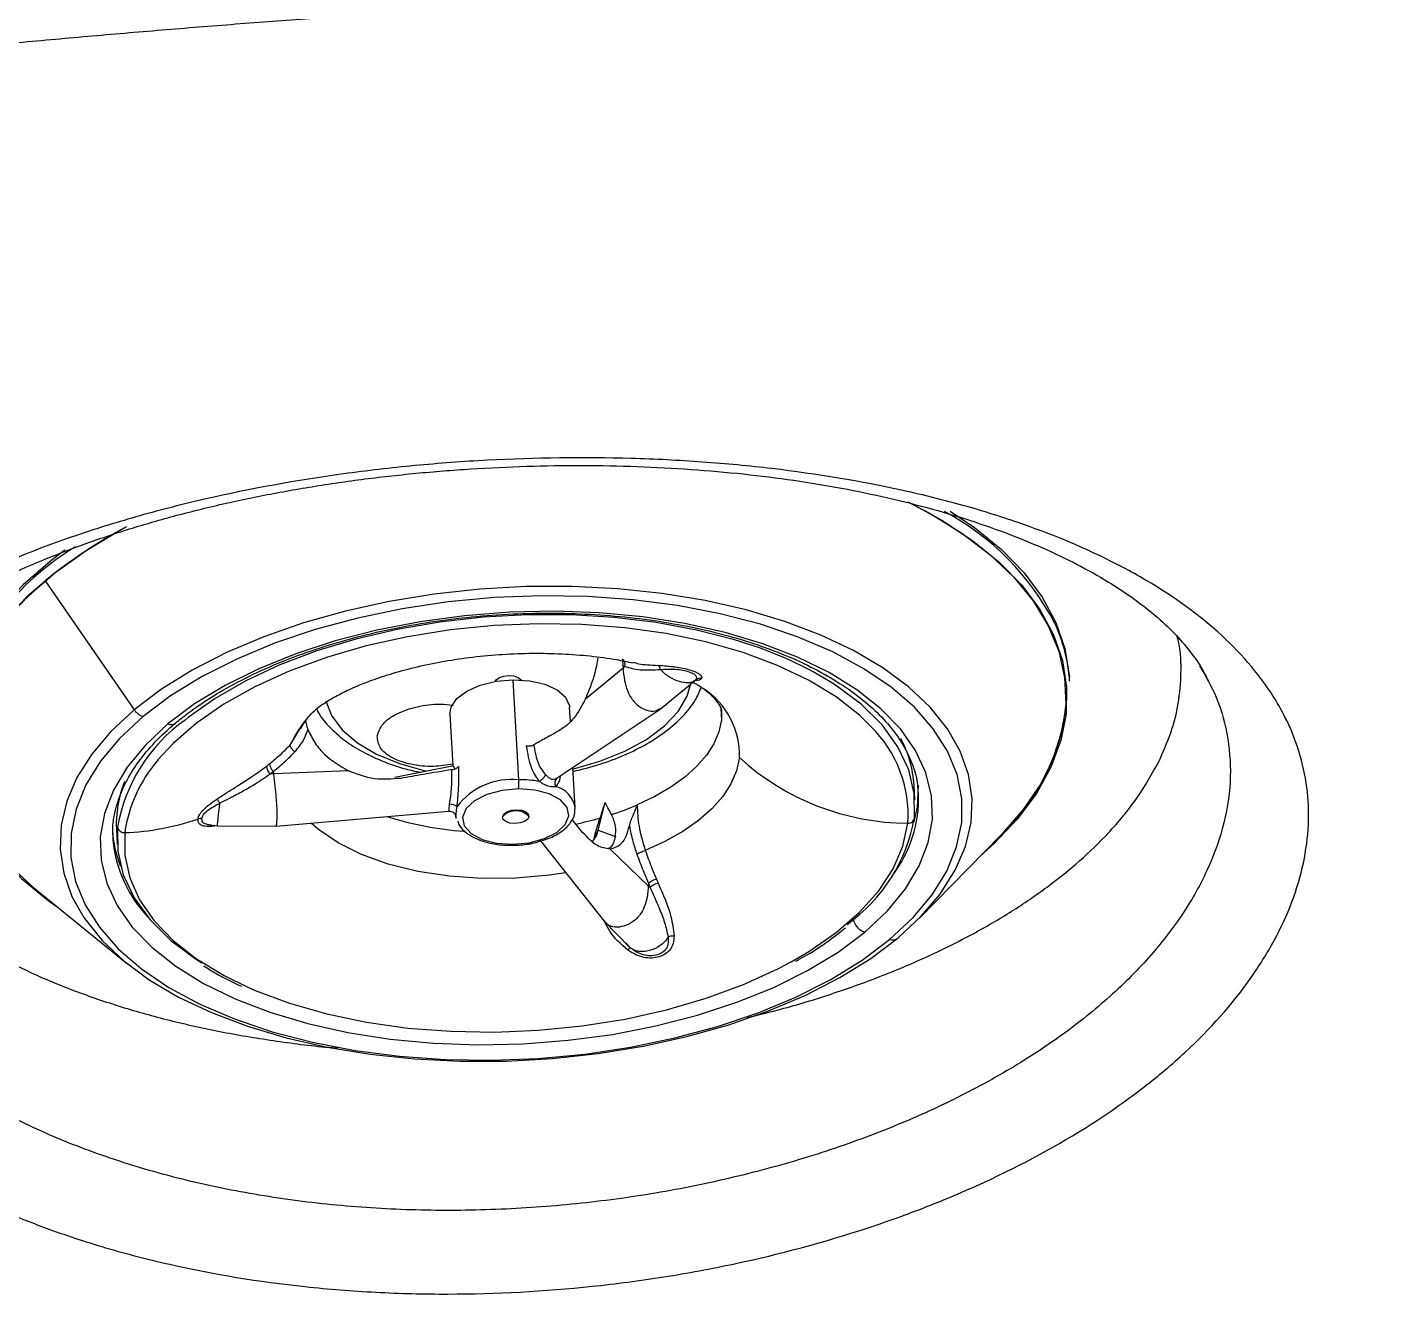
# Model space of a CAD drawing. Extents: x 527 to 611, y 788 to 934.
# Drawn here: x 586.541 to 590.527, y 875.335 to 879.081 of the extents above; entities that cross this region are included whole.
import ezdxf

# ---------------------------------------------------------------- set-up
doc = ezdxf.new("R2010")
doc.units = 0
doc.header["$MEASUREMENT"] = 0
doc.layers.add('1', color=4, linetype='Continuous')
doc.layers.add('GEOMETRY', color=3, linetype='Continuous', lineweight=25)

# ---------------------------------------------------------------- blocks, each defined once
blk = doc.blocks.new('2026_FLAIR')
at = {"layer": 'GEOMETRY'}
for p, q in [((59.529, 74.0804), (59.792, 73.6991)), ((61.1259, 73.7312), (61.2371, 73.823)), ((61.2367, 73.8303), (61.2371, 73.823)), ((60.9288, 73.4921), (60.9122, 73.788)), ((61.3467, 73.7009), (61.4534, 73.7891)), ((61.4515, 73.7873), (61.4495, 73.7859)), ((62.5575, 73.7835), (62.5569, 73.7951)), ((61.0395, 73.4954), (61.3472, 73.7012)), ((61.0815, 73.6654), (61.0793, 73.7058)), ((61.5266, 73.7026), (61.5278, 73.6693)), ((60.7255, 73.686), (60.734, 73.533)), ((61.5287, 73.6933), (61.5278, 73.6693)), ((60.2539, 73.5961), (60.283, 73.6438)), ((61.0082, 73.6161), (61.0128, 73.6183)), ((61.0128, 73.6183), (61.0242, 73.624)), ((60.2044, 73.5098), (60.2034, 73.5169)), ((60.4252, 73.5186), (60.2044, 73.5098)), ((60.7266, 73.5315), (60.5622, 73.4993)), ((60.7347, 73.5331), (60.7266, 73.5315)), ((60.7347, 73.5331), (60.7402, 73.5245)), ((61.0958, 73.4099), (61.0892, 73.5286)), ((61.0374, 73.4924), (61.0388, 73.4955)), ((62.1001, 73.4325), (62.0976, 73.4759)), ((62.1109, 73.4497), (62.1101, 73.4606)), ((61.1639, 73.3435), (61.1841, 73.4249)), ((60.2104, 73.3549), (60.7221, 73.399)), ((61.0959, 73.4071), (61.0958, 73.4099)), ((59.7391, 73.3441), (59.7415, 73.3006)), ((60.0078, 73.3602), (60.0377, 73.3561)), ((60.0201, 73.3581), (60.0078, 73.3601)), ((60.0378, 73.3559), (60.2114, 73.355)), ((61.1187, 73.3355), (61.0864, 73.375)), ((61.1516, 73.3161), (61.1639, 73.3435)), ((61.1639, 73.3435), (61.2144, 73.3247)), ((59.7288, 73.3165), (59.7296, 73.3056)), ((60.9931, 73.3112), (61.1814, 73.0744)), ((62.1129, 73.0824), (62.3552, 73.3294)), ((61.1986, 73.2876), (61.3119, 73.1789)), ((61.3122, 73.1857), (61.3119, 73.1789)), ((59.4995, 73.1697), (59.7677, 72.9513)), ((61.1813, 73.0745), (61.2568, 72.9962)), ((61.2599, 72.9938), (61.2452, 73.0101))]:
    blk.add_line(p, q, dxfattribs=at)
at = {"layer": 'GEOMETRY', "flags": 128}
for points in [[(62.0794, 74.3136), (62.145, 74.2793), (62.239, 74.2213), (62.3216, 74.1586), (62.3921, 74.0917), (62.45, 74.0212), (62.4946, 73.9477), (62.5257, 73.8719), (62.5429, 73.7943), (62.5461, 73.7157), (62.5354, 73.6367), (62.5107, 73.5579), (62.4723, 73.4801), (62.4205, 73.404), (62.3558, 73.3301), (62.3552, 73.3294)], [(62.087, 74.31), (62.18, 74.2595), (62.2705, 74.1997), (62.3493, 74.1355), (62.4158, 74.0672), (62.4693, 73.9955), (62.5096, 73.921), (62.5361, 73.8444), (62.5487, 73.7663), (62.5473, 73.6873), (62.5318, 73.6081), (62.5025, 73.5295), (62.4595, 73.452), (62.4033, 73.3764), (62.3342, 73.3032), (62.293, 73.266)], [(62.2044, 74.2864), (62.2766, 74.2378), (62.3559, 74.1732), (62.4227, 74.1045), (62.4766, 74.0324), (62.5171, 73.9575), (62.5438, 73.8804), (62.5565, 73.8018), (62.5569, 73.7951)], [(59.7667, 74.2388), (59.7512, 74.2304), (59.6477, 74.1683), (59.5549, 74.102), (59.4737, 74.0319), (59.4047, 73.9588), (59.3484, 73.8832), (59.3054, 73.8057), (59.2761, 73.7271), (59.2606, 73.6479), (59.2592, 73.5689), (59.2718, 73.4908), (59.2984, 73.4141), (59.3386, 73.3397), (59.3922, 73.268), (59.4586, 73.1997), (59.5375, 73.1355), (59.5684, 73.1136)], [(59.7686, 74.2399), (59.7532, 74.2315), (59.6499, 74.1695), (59.5573, 74.1033), (59.4762, 74.0334), (59.4073, 73.9604), (59.3512, 73.8849), (59.3083, 73.8076), (59.279, 73.7291), (59.2636, 73.6501)], [(59.5431, 74.138), (59.4633, 74.069), (59.3938, 73.9955), (59.3373, 73.9194), (59.294, 73.8415), (59.2645, 73.7624), (59.249, 73.6827), (59.2471, 73.61)], [(59.5868, 74.1709), (59.545, 74.1395), (59.5431, 74.138)], [(59.529, 74.0804), (59.4519, 74.0094), (59.3872, 73.9355), (59.3354, 73.8593), (59.297, 73.7815), (59.2723, 73.7028), (59.2615, 73.6237), (59.2648, 73.5451), (59.282, 73.4675), (59.3131, 73.3917), (59.3577, 73.3182), (59.4156, 73.2477), (59.4861, 73.1809), (59.4995, 73.1697)], [(62.1745, 73.154), (62.1757, 73.1556), (62.2194, 73.2246), (62.2499, 73.295), (62.2667, 73.3661), (62.2696, 73.4372), (62.2588, 73.5075), (62.2342, 73.5763), (62.1961, 73.6429), (62.145, 73.7066), (62.0813, 73.7668), (62.0057, 73.8228), (61.9189, 73.8741), (61.822, 73.9201), (61.7158, 73.9604), (61.6014, 73.9946), (61.48, 74.0222), (61.3529, 74.0431), (61.2214, 74.057), (61.0868, 74.0638), (60.9505, 74.0634), (60.8139, 74.0557), (60.6784, 74.041), (60.5453, 74.0193), (60.4162, 73.9908), (60.2922, 73.9559), (60.1747, 73.9149), (60.0648, 73.8682), (59.9637, 73.8163), (59.8725, 73.7597), (59.792, 73.6991)], [(62.0253, 73.0199), (62.0947, 73.0846), (62.1513, 73.1523), (62.1944, 73.2222), (62.2235, 73.2934), (62.2384, 73.3653), (62.2388, 73.4369), (62.2248, 73.5077), (62.1966, 73.5767), (62.1544, 73.6432), (62.0986, 73.7064), (62.03, 73.7658), (61.9492, 73.8206), (61.8572, 73.8703), (61.7549, 73.9142), (61.6435, 73.952), (61.5242, 73.9831), (61.3983, 74.0073), (61.2672, 74.0244), (61.1322, 74.034), (60.995, 74.0361), (60.857, 74.0307), (60.7197, 74.0178), (60.5846, 73.9976), (60.4532, 73.9703), (60.3269, 73.9362), (60.2071, 73.8957), (60.0952, 73.8492), (59.9923, 73.7972), (59.8996, 73.7403), (59.8181, 73.6791)], [(61.9519, 73.0418), (62.0187, 73.1044), (62.0726, 73.1699), (62.1131, 73.2375), (62.1396, 73.3064), (62.1518, 73.3758), (62.1495, 73.4449), (62.1329, 73.5129), (62.1021, 73.5789), (62.0575, 73.6423), (61.9995, 73.7022), (61.9289, 73.758), (61.8465, 73.8091), (61.7532, 73.8547), (61.6503, 73.8944), (61.5387, 73.9277), (61.4199, 73.9542), (61.2953, 73.9737), (61.1663, 73.9858), (61.0345, 73.9905), (60.9013, 73.9876), (60.7683, 73.9773), (60.6372, 73.9596), (60.5094, 73.9348), (60.3864, 73.9031), (60.2697, 73.8649), (60.1607, 73.8206), (60.0605, 73.7709), (59.9705, 73.7162), (59.8916, 73.6572)], [(61.5665, 73.9056), (61.454, 73.9347), (61.335, 73.957), (61.211, 73.9721), (61.0834, 73.9799), (60.9539, 73.9802), (60.8239, 73.9731), (60.6952, 73.9586), (60.5692, 73.9369), (60.4474, 73.9083), (60.3314, 73.8731), (60.2226, 73.8317), (60.1222, 73.7848), (60.0315, 73.7327), (59.9516, 73.6762), (59.9421, 73.6686)], [(61.9699, 73.65), (61.9363, 73.6827), (61.867, 73.737), (61.7859, 73.7864), (61.6939, 73.8304), (61.5922, 73.8683), (61.4821, 73.8997), (61.3649, 73.9242), (61.2422, 73.9414), (61.1154, 73.9512), (60.9862, 73.9535), (60.8561, 73.9481), (60.7269, 73.9352), (60.6002, 73.915), (60.4775, 73.8877), (60.3604, 73.8536), (60.2503, 73.8131), (60.1487, 73.7668), (60.0568, 73.7153), (59.9758, 73.6592), (59.9066, 73.5992), (59.8612, 73.5498)], [(60.7255, 73.686), (60.7289, 73.7069), (60.7457, 73.7322), (60.7753, 73.7546), (60.8151, 73.7722), (60.862, 73.7837), (60.9122, 73.788)], [(60.8595, 73.7833), (60.8622, 73.7873), (60.8715, 73.7941), (60.8847, 73.7987), (60.8999, 73.8004), (60.9147, 73.799), (60.927, 73.7947), (60.9348, 73.7882), (60.9352, 73.7875)], [(60.9122, 73.788), (60.9616, 73.7849), (61.0062, 73.7745), (61.0424, 73.7578), (61.0672, 73.7361), (61.0787, 73.7111), (61.0793, 73.7058)], [(61.0866, 73.5235), (61.0877, 73.5238), (61.1688, 73.5469), (61.2425, 73.5764), (61.3068, 73.6115), (61.3599, 73.6512), (61.4004, 73.6943), (61.4272, 73.7398), (61.4388, 73.7806)], [(62.0987, 73.3807), (62.0984, 73.4519), (62.0821, 73.5219), (62.0501, 73.5899), (62.0029, 73.6548), (61.941, 73.7159), (61.8653, 73.7722), (61.8499, 73.782)], [(59.792, 73.6991), (59.723, 73.635), (59.6664, 73.5681), (59.6227, 73.4991), (59.5922, 73.4287), (59.5755, 73.3576), (59.5725, 73.2865), (59.5833, 73.2162), (59.6079, 73.1474), (59.6432, 73.085)], [(60.3586, 73.7253), (60.3754, 73.682), (60.4068, 73.6397), (60.4516, 73.6013), (60.5085, 73.5677), (60.5761, 73.5398), (60.6524, 73.5186), (60.6562, 73.5177)], [(59.8181, 73.6791), (59.7487, 73.6143), (59.6922, 73.5467), (59.6491, 73.4768), (59.62, 73.4056), (59.6051, 73.3337), (59.6047, 73.262), (59.6186, 73.1913), (59.6469, 73.1223), (59.6891, 73.0558), (59.7449, 72.9925), (59.8135, 72.9332), (59.8943, 72.8783), (59.9863, 72.8287), (60.0886, 72.7848), (60.2, 72.747), (60.3193, 72.7158), (60.4452, 72.6916), (60.5763, 72.6746), (60.7112, 72.665), (60.8485, 72.6629), (60.9865, 72.6683), (61.1238, 72.6812), (61.2589, 72.7014), (61.3903, 72.7287), (61.5166, 72.7628), (61.6364, 72.8033), (61.7483, 72.8498), (61.8512, 72.9018), (61.9439, 72.9587), (62.0253, 73.0199)], [(61.5278, 73.6693), (61.5203, 73.6339), (61.5055, 73.5988), (61.4836, 73.5645), (61.4548, 73.5313), (61.4195, 73.4997), (61.3781, 73.47), (61.3311, 73.4426), (61.279, 73.4177)], [(59.8916, 73.6572), (59.8248, 73.5946), (59.7709, 73.5291), (59.7304, 73.4615), (59.7039, 73.3926), (59.6917, 73.3232), (59.694, 73.2541), (59.7106, 73.1861), (59.7414, 73.1201), (59.786, 73.0567), (59.844, 72.9967), (59.9146, 72.9409), (59.997, 72.8899), (60.0902, 72.8443), (60.1932, 72.8046), (60.3048, 72.7713), (60.4236, 72.7447), (60.5482, 72.7253), (60.6772, 72.7132), (60.809, 72.7085), (60.9422, 72.7113), (61.0751, 72.7217), (61.2063, 72.7394), (61.3341, 72.7642), (61.4571, 72.7959), (61.5738, 72.8341), (61.6828, 72.8783), (61.783, 72.9281), (61.873, 72.9828), (61.9519, 73.0418)], [(61.5811, 73.5577), (61.5728, 73.5188), (61.5563, 73.4802), (61.5318, 73.4425), (61.4996, 73.4062), (61.4601, 73.3716), (61.4137, 73.3392), (61.3612, 73.3095), (61.303, 73.2827)], [(60.9286, 73.4651), (60.8796, 73.4605), (60.8346, 73.4483), (60.7979, 73.4298), (60.7732, 73.4067), (60.7628, 73.3813), (60.7678, 73.3561), (60.7877, 73.3335), (60.8205, 73.3158), (60.863, 73.3047), (60.9111, 73.3013)], [(60.9111, 73.3013), (60.9601, 73.3059), (61.0051, 73.318), (61.0418, 73.3366), (61.0665, 73.3597), (61.0769, 73.3851), (61.0719, 73.4103), (61.0521, 73.4328), (61.0192, 73.4505), (60.9767, 73.4617), (60.9286, 73.4651)], [(62.1094, 73.4766), (62.1064, 73.4111), (62.0971, 73.3675)], [(60.8806, 73.3827), (60.8844, 73.3906), (60.8936, 73.3973), (60.9069, 73.4019), (60.922, 73.4037), (60.9369, 73.4023), (60.9492, 73.398), (60.957, 73.3914), (60.9591, 73.3836)], [(60.9591, 73.3836), (60.9553, 73.3758), (60.9461, 73.369), (60.9329, 73.3644), (60.9177, 73.3627), (60.9028, 73.3641), (60.8906, 73.3684), (60.8828, 73.3749), (60.8806, 73.3827)], [(59.7429, 73.3524), (59.7432, 73.2812), (59.7595, 73.2112), (59.7915, 73.1432), (59.8387, 73.0783), (59.9006, 73.0172), (59.9763, 72.9609), (59.9917, 72.9511)], [(61.0669, 73.2169), (61.0198, 73.21), (60.9206, 73.2014), (60.8211, 73.2004), (60.7236, 73.2071), (60.6302, 73.2213), (60.5429, 73.2428), (60.4638, 73.271), (60.3945, 73.3054), (60.3366, 73.3451), (60.3158, 73.3633)], [(61.7346, 72.9537), (61.7867, 72.9842), (61.8677, 73.0403), (61.9368, 73.1003), (61.9932, 73.1634), (62.0361, 73.2289), (62.0649, 73.2959), (62.0794, 73.3636)], [(59.764, 73.3359), (59.7641, 73.2684), (59.7787, 73.2019), (59.8077, 73.1373), (59.8507, 73.0753), (59.9072, 73.0168), (59.9764, 72.9625), (60.0575, 72.9131), (60.1277, 72.8786)], [(62.0502, 73.0246), (62.1191, 73.0887), (62.1745, 73.154)], [(59.6432, 73.085), (59.646, 73.0809), (59.6971, 73.0171), (59.7608, 72.957), (59.8364, 72.9009), (59.9232, 72.8497), (60.0201, 72.8036), (60.1264, 72.7633), (60.2407, 72.7292), (60.3621, 72.7015), (60.4892, 72.6806), (60.6207, 72.6667), (60.7553, 72.6599), (60.8916, 72.6603), (61.0282, 72.668), (61.1637, 72.6827), (61.2968, 72.7044), (61.4259, 72.7329), (61.5499, 72.7678), (61.6674, 72.8088), (61.7773, 72.8555), (61.8784, 72.9074), (61.9697, 72.964), (62.0502, 73.0246)], [(60.1277, 72.8786), (60.1495, 72.8691), (60.2512, 72.8312), (60.3614, 72.7998), (60.4785, 72.7753), (60.6013, 72.7581), (60.7281, 72.7483), (60.8573, 72.746), (60.9873, 72.7514), (61.1165, 72.7643), (61.2433, 72.7845), (61.366, 72.8118), (61.4831, 72.8459), (61.5932, 72.8864), (61.6948, 72.9327), (61.7346, 72.9537)]]:
    blk.add_lwpolyline(points, dxfattribs=at)
at = {"layer": 'GEOMETRY'}
for centre, radius, start, end in [((61.8148, 73.5917), 0.7876, 27.4135, 61.7142), ((60.4488, 72.9579), 1.4512, 117.9481, 129.3331), ((60.0589, 73.4558), 0.8485, 121.2706, 157.983), ((62.0904, 73.7553), 0.468, 3.4602, 25.1748), ((61.2463, 72.7845), 1.1659, 58.8199, 74.0578), ((61.2253, 73.833), 0.018, 342.1654, 58.7763), ((61.2177, 73.8357), 0.0198, 344.0821, 25.2778), ((61.347, 73.5655), 0.2342, 358.0755, 56.9991), ((59.8341, 73.7272), 0.0507, 213.691, 251.6141), ((60.5415, 73.468), 0.3148, 133.0535, 155.9897), ((60.2257, 73.269), 0.49, 125.3594, 170.1973), ((59.9002, 73.6802), 0.0246, 249.5838, 306.906), ((61.9315, 73.7813), 0.6194, 313.1491, 351.4616), ((61.7123, 73.3873), 0.3679, 356.3017, 45.5661), ((61.7649, 73.4563), 0.3333, 3.3864, 28.3647), ((60.1787, 73.2765), 0.4189, 139.2787, 171.8514), ((60.2224, 73.5402), 0.0301, 181.0292, 230.9019), ((62.0833, 74.1104), 0.7468, 227.7433, 269.7009), ((60.2137, 73.5329), 0.0308, 180.9437, 229.6415), ((60.865, 73.6303), 0.1901, 311.0818, 319.2667), ((60.0813, 73.3601), 0.3425, 158.2152, 182.6756), ((60.9083, 73.2891), 0.204, 84.2452, 142.558), ((60.7236, 73.4798), 0.2055, 355.9034, 3.4499), ((60.9334, 73.1774), 0.3148, 79.6635, 90.8496), ((61.0529, 73.4834), 0.0177, 131.3584, 218.178), ((61.0172, 73.3956), 0.0799, 10.3357, 74.2069), ((60.7245, 73.3815), 0.0384, 55.4609, 90.2599), ((61.7357, 73.4373), 0.3754, 322.7247, 1.8951), ((60.833, 74.2952), 0.9575, 252.3214, 265.988), ((60.9184, 73.3501), 0.0499, 89.3475, 139.1976), ((60.9202, 73.3455), 0.0545, 44.4374, 91.3232), ((60.9358, 74.2184), 0.8711, 287.8638, 293.1984), ((61.6159, 73.4641), 0.49, 305.3594, 350.1973), ((62.0811, 73.3811), 0.0176, 264.4178, 358.5225), ((60.0576, 73.3626), 0.3309, 183.3188, 202.4134), ((59.7621, 73.3552), 0.0195, 188.2645, 275.6531), ((59.737, 74.0843), 0.7489, 272.0644, 288.969), ((60.0374, 73.3485), 0.0117, 130.1217, 149.1025), ((60.8816, 74.3933), 1.0543, 281.8152, 285.8), ((61.1091, 73.3519), 0.0555, 310.4016, 351.2175), ((60.1149, 73.3519), 0.3881, 186.8508, 223.1002), ((60.9067, 73.3008), 0.00448, 326.9482, 5.5167), ((61.3516, 73.1391), 0.061, 104.8817, 130.243), ((61.3554, 73.1313), 0.057, 104.7196, 131.8645), ((61.9686, 73.0911), 0.052, 192.4635, 251.2673), ((62.0339, 73.0424), 0.0241, 249.2983, 312.396)]:
    blk.add_arc(centre, radius, start, end, dxfattribs=at)
for points, knots in [([(57.6616, 75.4695), (57.6979, 75.4744), (57.7706, 75.484), (57.8797, 75.4982), (57.9888, 75.5121), (58.0979, 75.5257), (58.207, 75.5391), (58.3162, 75.5522), (58.4253, 75.5651), (58.5345, 75.5777), (58.6437, 75.59), (58.753, 75.602), (58.8622, 75.6137), (58.9714, 75.6252), (59.0807, 75.6364), (59.19, 75.6473), (59.2992, 75.658), (59.4085, 75.6683), (59.5178, 75.6784), (59.6271, 75.6883), (59.7365, 75.6978), (59.8458, 75.7071), (59.9551, 75.7161), (60.0644, 75.7248), (60.1738, 75.7332), (60.2831, 75.7414), (60.3925, 75.7493), (60.5018, 75.7569), (60.6112, 75.7642), (60.7206, 75.7713), (60.8299, 75.778), (60.9393, 75.7845), (61.0487, 75.7908), (61.158, 75.7967), (61.2674, 75.8024), (61.3768, 75.8078), (61.4861, 75.8129), (61.5955, 75.8178), (61.7049, 75.8223), (61.8142, 75.8266), (61.9236, 75.8306), (62.0329, 75.8344), (62.1423, 75.8378), (62.2516, 75.841), (62.361, 75.8439), (62.4703, 75.8466), (62.5797, 75.8489), (62.689, 75.851), (62.7983, 75.8528), (62.9076, 75.8543), (63.0169, 75.8556), (63.1262, 75.8565), (63.2355, 75.8572), (63.3448, 75.8577), (63.4919, 75.8579), (63.6766, 75.8574), (63.8992, 75.8557), (64.1218, 75.8528), (64.3444, 75.8488), (64.5671, 75.8437), (64.7899, 75.8374), (65.0126, 75.8299), (65.2354, 75.8214), (65.4583, 75.8116), (65.6811, 75.8007), (65.904, 75.7887), (66.1269, 75.7755), (66.3499, 75.7611), (66.5728, 75.7457), (66.7957, 75.729), (67.0187, 75.7112), (67.2416, 75.6923), (67.4645, 75.6722), (67.6874, 75.6509), (67.9103, 75.6285), (68.1331, 75.605), (68.356, 75.5803), (68.5788, 75.5546), (68.8015, 75.5276), (69.0242, 75.4996), (69.1726, 75.48), (69.2468, 75.4702)], [0, 0, 0, 0, 0.0094976, 0.0189924, 0.0284844, 0.0379736, 0.0474599, 0.0569435, 0.0664242, 0.0759022, 0.0853774, 0.0948498, 0.1043194, 0.1137863, 0.1232503, 0.1327116, 0.1421702, 0.151626, 0.1610792, 0.1705298, 0.1799777, 0.189423, 0.1988659, 0.2083062, 0.217744, 0.2271795, 0.2366126, 0.2460435, 0.255472, 0.2648984, 0.2743226, 0.2837448, 0.2931648, 0.3025829, 0.3119991, 0.3214133, 0.3308257, 0.3402364, 0.3496453, 0.3590525, 0.368458, 0.377862, 0.3872644, 0.3966654, 0.4060649, 0.4154631, 0.42486, 0.4342557, 0.4436503, 0.4530437, 0.4624361, 0.4718276, 0.4812181, 0.4906078, 0.4999966, 0.5191125, 0.5382336, 0.5573606, 0.5764941, 0.5956345, 0.6147825, 0.6339386, 0.6531032, 0.6722769, 0.6914601, 0.7106532, 0.7298566, 0.7490708, 0.7682963, 0.7875334, 0.8067824, 0.8260435, 0.8453172, 0.8646037, 0.8839035, 0.9032169, 0.9225443, 0.941886, 0.9612423, 0.9806135, 1, 1, 1, 1]), ([(58.7376, 72.6957), (58.7517, 72.6778), (58.7666, 72.66), (58.7977, 72.625), (58.814, 72.6078), (58.8646, 72.5567), (58.9011, 72.5238), (59.0183, 72.428), (59.1068, 72.3684), (59.2562, 72.286), (59.3081, 72.2601), (59.4156, 72.2114), (59.4712, 72.1887), (59.5864, 72.1463), (59.6458, 72.1266), (59.7379, 72.0996), (59.7691, 72.091), (59.8324, 72.0745), (59.8647, 72.0667), (60.0268, 72.03), (60.1604, 72.0081), (60.3662, 71.9861), (60.4358, 71.9806), (60.5416, 71.9751), (60.5771, 71.9737), (60.6485, 71.9719), (60.6842, 71.9715), (60.8624, 71.9717), (61.0044, 71.9794), (61.2166, 72.0018), (61.2872, 72.0111), (61.3929, 72.0278), (61.4281, 72.0338), (61.4976, 72.0467), (61.5321, 72.0536), (61.7029, 72.0899), (61.8348, 72.1255), (61.9938, 72.178), (62.0253, 72.1889), (62.0876, 72.2115), (62.1186, 72.2233), (62.2099, 72.2595), (62.2686, 72.2849), (62.4383, 72.3647), (62.5432, 72.4228), (62.6637, 72.5015), (62.6872, 72.5176), (62.7333, 72.5503), (62.7556, 72.5668), (62.8205, 72.617), (62.8609, 72.6512), (62.9739, 72.7558), (63.0383, 72.8283), (63.1047, 72.9223), (63.1173, 72.9413), (63.141, 72.9792), (63.152, 72.9983), (63.1829, 73.0554), (63.2005, 73.0935), (63.2293, 73.1697), (63.2406, 73.208), (63.2568, 73.2839), (63.2617, 73.3217), (63.2667, 73.434), (63.2572, 73.5064), (63.2244, 73.6114), (63.2104, 73.6458), (63.1846, 73.6966), (63.1753, 73.7134), (63.1549, 73.7467), (63.1439, 73.7632), (63.0853, 73.8443), (63.027, 73.9049), (62.9228, 73.99), (62.8853, 74.0174), (62.8247, 74.057), (62.8038, 74.07), (62.7605, 74.0955), (62.7383, 74.1079), (62.6243, 74.1682), (62.5244, 74.2111), (62.3615, 74.268), (62.305, 74.2858), (62.2169, 74.3105), (62.1869, 74.3184), (62.1262, 74.3335), (62.0955, 74.3407), (61.9406, 74.3748), (61.8114, 74.3963), (61.61, 74.42), (61.5416, 74.4265), (61.4369, 74.4341), (61.4018, 74.4362), (61.3317, 74.4398), (61.2965, 74.4412), (61.1205, 74.4463), (60.9788, 74.4445), (60.8004, 74.435), (60.7647, 74.4327), (60.6932, 74.4274), (60.6572, 74.4244), (60.5504, 74.4142), (60.48, 74.4061), (60.2714, 74.3773), (60.1357, 74.3527), (59.9704, 74.3148), (59.9375, 74.3068), (59.8725, 74.2903), (59.8404, 74.2817), (59.7456, 74.255), (59.6842, 74.236), (59.5055, 74.1754), (59.3936, 74.1302), (59.2629, 74.0673), (59.2374, 74.0544), (59.1876, 74.0282), (59.1634, 74.0149), (59.0927, 73.9743), (59.0482, 73.9463), (58.9642, 73.8883), (58.9247, 73.8584), (58.8694, 73.8121), (58.8516, 73.7964), (58.8173, 73.7645), (58.8008, 73.7482), (58.7222, 73.6663), (58.6714, 73.5981), (58.623, 73.5095), (58.6141, 73.4916), (58.598, 73.4557), (58.5907, 73.4377), (58.5714, 73.3835), (58.5616, 73.3471), (58.555, 73.3105)], [0, 0, 0, 0, 0.007813, 0.007813, 0.015625, 0.015625, 0.03125, 0.03125, 0.0625, 0.0625, 0.078125, 0.078125, 0.09375, 0.09375, 0.109375, 0.109375, 0.117188, 0.117188, 0.125, 0.125, 0.15625, 0.15625, 0.171875, 0.171875, 0.179688, 0.179688, 0.1875, 0.1875, 0.21875, 0.21875, 0.234375, 0.234375, 0.242187, 0.242187, 0.25, 0.25, 0.28125, 0.28125, 0.289062, 0.289062, 0.296875, 0.296875, 0.3125, 0.3125, 0.34375, 0.34375, 0.351562, 0.351562, 0.359375, 0.359375, 0.375, 0.375, 0.40625, 0.40625, 0.414062, 0.414062, 0.421875, 0.421875, 0.4375, 0.4375, 0.453125, 0.453125, 0.46875, 0.46875, 0.5, 0.5, 0.515625, 0.515625, 0.523437, 0.523437, 0.53125, 0.53125, 0.5625, 0.5625, 0.578125, 0.578125, 0.585937, 0.585937, 0.59375, 0.59375, 0.625, 0.625, 0.640625, 0.640625, 0.648437, 0.648437, 0.65625, 0.65625, 0.6875, 0.6875, 0.703125, 0.703125, 0.710937, 0.710937, 0.71875, 0.71875, 0.75, 0.75, 0.757812, 0.757812, 0.765625, 0.765625, 0.78125, 0.78125, 0.8125, 0.8125, 0.820312, 0.820312, 0.828125, 0.828125, 0.84375, 0.84375, 0.875, 0.875, 0.882812, 0.882812, 0.890625, 0.890625, 0.90625, 0.90625, 0.921875, 0.921875, 0.929687, 0.929687, 0.9375, 0.9375, 0.96875, 0.96875, 0.976562, 0.976562, 0.984375, 0.984375, 1, 1, 1, 1]), ([(58.8023, 73.5593), (58.8044, 73.5658), (58.813, 73.5924), (58.8377, 73.6395), (58.8764, 73.6996), (58.9259, 73.76), (58.9864, 73.8213), (59.0592, 73.8833), (59.1429, 73.9442), (59.2371, 74.0034), (59.3415, 74.0603), (59.4554, 74.1145), (59.5781, 74.1654), (59.7087, 74.2124), (59.8462, 74.2552), (59.9894, 74.2933), (60.1371, 74.3265), (60.2888, 74.3549), (60.4445, 74.3785), (60.6044, 74.3972), (60.7672, 74.4109), (60.9316, 74.4193), (61.096, 74.4224), (61.2589, 74.42), (61.4188, 74.4122), (61.5742, 74.3992), (61.7236, 74.3812), (61.8669, 74.3582), (62.0046, 74.3303), (62.1371, 74.2975), (62.2635, 74.26), (62.3825, 74.218), (62.4928, 74.1722), (62.5933, 74.1232), (62.683, 74.0717), (62.7611, 74.0188), (62.8273, 73.9651), (62.8816, 73.9118), (62.9255, 73.8572), (62.9531, 73.8162), (62.9633, 73.7931), (62.9652, 73.7888)], [0, 0, 0, 0, 0.008929, 0.036416, 0.062569, 0.08761, 0.114126, 0.140536, 0.166971, 0.193513, 0.220186, 0.246974, 0.273835, 0.300716, 0.327559, 0.354332, 0.380934, 0.407202, 0.433804, 0.460691, 0.487799, 0.515047, 0.542348, 0.569575, 0.596633, 0.623441, 0.64993, 0.675919, 0.702114, 0.728607, 0.75533, 0.782193, 0.809082, 0.835852, 0.8624, 0.888652, 0.914589, 0.940277, 0.965998, 0.993656, 1, 1, 1, 1]), ([(59.915, 73.6606), (59.9266, 73.67), (59.9603, 73.6972), (60.024, 73.7402), (60.1084, 73.7878), (60.2016, 73.8313), (60.3023, 73.8702), (60.4096, 73.9041), (60.5222, 73.9325), (60.6391, 73.9551), (60.759, 73.9716), (60.8806, 73.9819), (61.0027, 73.9858), (61.1239, 73.9833), (61.2429, 73.9745), (61.3585, 73.9594), (61.4694, 73.9383), (61.5745, 73.9113), (61.6727, 73.8789), (61.7628, 73.8414), (61.8441, 73.7994), (61.9155, 73.7533), (61.9766, 73.7039), (62.0267, 73.6517), (62.0657, 73.5973), (62.0927, 73.5411), (62.1071, 73.4951), (62.1084, 73.4676), (62.1087, 73.4596)], [0, 0, 0, 0, 0.020952, 0.060867, 0.100814, 0.140799, 0.180832, 0.220913, 0.261037, 0.301194, 0.341376, 0.381574, 0.421777, 0.461976, 0.502159, 0.542318, 0.582442, 0.622522, 0.662547, 0.702511, 0.74241, 0.782256, 0.822081, 0.861933, 0.901929, 0.942263, 0.983175, 1, 1, 1, 1]), ([(62.821, 73.5453), (62.8338, 73.5739), (62.8594, 73.6312), (62.8812, 73.719), (62.8886, 73.8075), (62.8863, 73.8736), (62.8774, 73.9092), (62.8757, 73.9157)], [0, 0, 0, 0, 0.2333357, 0.4666736, 0.706783, 0.9468951, 1, 1, 1, 1]), ([(60.3272, 73.6986), (60.3275, 73.6989), (60.3284, 73.6998), (60.3397, 73.7092), (60.362, 73.7244), (60.3954, 73.7437), (60.4392, 73.7649), (60.4935, 73.7867), (60.5573, 73.8079), (60.6295, 73.8271), (60.7088, 73.8434), (60.7932, 73.8558), (60.8808, 73.8638), (60.9694, 73.867), (61.0567, 73.8653), (61.1401, 73.8588), (61.2112, 73.8495), (61.2507, 73.8412), (61.2669, 73.8378)], [0, 0, 0, 0, 0.026209, 0.084672, 0.143479, 0.20326, 0.264667, 0.328011, 0.393332, 0.460475, 0.529159, 0.599031, 0.669698, 0.740754, 0.811744, 0.882181, 0.951686, 1, 1, 1, 1]), ([(62.9419, 73.8292), (62.9596, 73.7984), (62.9993, 73.7292), (63.0291, 73.6141), (63.037, 73.484), (63.015, 73.3531), (62.9672, 73.2234), (62.8973, 73.0976), (62.8016, 72.9724), (62.6802, 72.8503), (62.5372, 72.7354), (62.3739, 72.6295), (62.1935, 72.5336), (61.9971, 72.4482), (61.7864, 72.3749), (61.5647, 72.3144), (61.3348, 72.2676), (61.0994, 72.2359), (60.8617, 72.219), (60.6239, 72.2174), (60.3891, 72.2317), (60.1603, 72.2615), (59.9397, 72.3065), (59.7308, 72.3669), (59.536, 72.4414), (59.357, 72.5295), (59.1975, 72.6308), (59.0596, 72.7434), (58.9774, 72.8305), (58.9397, 72.8787), (58.9345, 72.8853)], [0, 0, 0, 0, 0.030408, 0.06844, 0.106352, 0.146986, 0.182483, 0.217979, 0.255197, 0.292533, 0.329749, 0.366271, 0.402906, 0.439427, 0.475969, 0.512626, 0.549166, 0.58558, 0.622108, 0.658521, 0.69511, 0.731817, 0.768405, 0.80546, 0.842637, 0.879693, 0.91772, 0.955877, 0.993908, 1, 1, 1, 1]), ([(61.1259, 73.7312), (61.1366, 73.7563), (61.1527, 73.7943), (61.1611, 73.8372), (61.164, 73.8517)], [0, 0, 0, 0, 0.6616122, 1, 1, 1, 1]), ([(61.2367, 73.8303), (61.2377, 73.8297), (61.2397, 73.8288), (61.2416, 73.8279), (61.2424, 73.8275)], [0, 0, 0, 0, 0.559876, 1, 1, 1, 1]), ([(61.2371, 73.823), (61.2381, 73.8238), (61.2399, 73.8253), (61.2416, 73.8268), (61.2424, 73.8275)], [0, 0, 0, 0, 0.56, 1, 1, 1, 1]), ([(61.2371, 73.823), (61.2382, 73.8106), (61.2402, 73.7885), (61.2487, 73.7578), (61.2618, 73.7308), (61.2823, 73.7085), (61.3077, 73.6966), (61.3311, 73.6928), (61.342, 73.6997), (61.3466, 73.7027)], [0, 0, 0, 0, 0.193359, 0.345892, 0.468202, 0.618632, 0.757077, 0.895522, 1, 1, 1, 1]), ([(61.2424, 73.8275), (61.2564, 73.8232), (61.2838, 73.8149), (61.3267, 73.8172), (61.3479, 73.8183)], [0, 0, 0, 0, 0.507393, 1, 1, 1, 1]), ([(61.2674, 73.8398), (61.2725, 73.8382), (61.2906, 73.8326), (61.3195, 73.8313), (61.3403, 73.8304)], [0, 0, 0, 0, 0.281356, 1, 1, 1, 1]), ([(61.3479, 73.8183), (61.3476, 73.8197), (61.3469, 73.8225), (61.3452, 73.8261), (61.343, 73.829), (61.3412, 73.83), (61.3403, 73.8304)], [0, 0, 0, 0, 0.232227, 0.480789, 0.739394, 1, 1, 1, 1]), ([(61.3403, 73.8304), (61.3487, 73.83), (61.3595, 73.8294), (61.3719, 73.828), (61.3747, 73.8277)], [0, 0, 0, 0, 0.771668, 1, 1, 1, 1]), ([(61.3479, 73.8183), (61.354, 73.8186), (61.3662, 73.8192), (61.3868, 73.8195), (61.4088, 73.8176), (61.429, 73.8129), (61.445, 73.8068), (61.4533, 73.7996), (61.4549, 73.7927), (61.4526, 73.7891), (61.4515, 73.7873)], [0, 0, 0, 0, 0.128271, 0.253647, 0.376307, 0.5, 0.623692, 0.746352, 0.871728, 1, 1, 1, 1]), ([(61.3479, 73.8183), (61.3521, 73.8139), (61.3603, 73.8055), (61.3791, 73.7925), (61.4031, 73.7825), (61.4261, 73.7785), (61.4423, 73.781), (61.4484, 73.7852), (61.4515, 73.7873)], [0, 0, 0, 0, 0.132137, 0.256471, 0.5, 0.743529, 0.867863, 1, 1, 1, 1]), ([(61.3747, 73.8277), (61.3802, 73.8272), (61.393, 73.8259), (61.4142, 73.8224), (61.4347, 73.8172), (61.4489, 73.8126), (61.4535, 73.8099), (61.4544, 73.8093)], [0, 0, 0, 0, 0.188052, 0.437426, 0.688158, 0.938781, 1, 1, 1, 1]), ([(61.4443, 73.7797), (61.4497, 73.777), (61.464, 73.7697), (61.473, 73.7632), (61.4736, 73.7628), (61.4737, 73.7626)], [0, 0, 0, 0, 0.312912, 0.827814, 1, 1, 1, 1]), ([(61.4694, 73.7919), (61.4657, 73.7879), (61.4617, 73.7835), (61.4512, 73.7863), (61.4504, 73.7865)], [0, 0, 0, 0, 0.923878, 1, 1, 1, 1]), ([(61.4515, 73.7873), (61.4527, 73.7883), (61.4552, 73.7903), (61.4598, 73.792), (61.4646, 73.7927), (61.4678, 73.7922), (61.4694, 73.7919)], [0, 0, 0, 0, 0.246142, 0.500005, 0.753865, 1, 1, 1, 1]), ([(61.4544, 73.8093), (61.4576, 73.8077), (61.4656, 73.8036), (61.4707, 73.7971), (61.4699, 73.7937), (61.4694, 73.7919)], [0, 0, 0, 0, 0.2370105, 0.5940134, 1, 1, 1, 1]), ([(61.0898, 73.5167), (61.1163, 73.5234), (61.1694, 73.5368), (61.2424, 73.5646), (61.3087, 73.5975), (61.3668, 73.6358), (61.4148, 73.6789), (61.4502, 73.7223), (61.4632, 73.7527), (61.4688, 73.7658)], [0, 0, 0, 0, 0.1458231, 0.292698, 0.4402901, 0.5887677, 0.7380788, 0.8871468, 1, 1, 1, 1]), ([(61.4747, 73.7613), (61.4776, 73.7593), (61.4924, 73.7489), (61.5082, 73.7319), (61.5225, 73.7132), (61.5276, 73.7003), (61.5289, 73.6965), (61.5285, 73.6933), (61.5285, 73.6929)], [0, 0, 0, 0, 0.0519165, 0.2654905, 0.4809596, 0.7058918, 0.9590649, 1, 1, 1, 1]), ([(60.3313, 73.702), (60.3322, 73.6997), (60.3398, 73.6819), (60.3649, 73.6518), (60.4066, 73.6123), (60.46, 73.5772), (60.523, 73.5475), (60.5828, 73.5261), (60.6234, 73.5173), (60.638, 73.5142)], [0, 0, 0, 0, 0.023863, 0.190039, 0.361982, 0.539103, 0.718914, 0.899106, 1, 1, 1, 1]), ([(60.5104, 73.6215), (60.5144, 73.6336), (60.5224, 73.6577), (60.5662, 73.6891), (60.6268, 73.7096), (60.6876, 73.7183), (60.7222, 73.7138), (60.7347, 73.7122)], [0, 0, 0, 0, 0.218726, 0.437698, 0.656772, 0.875818, 1, 1, 1, 1]), ([(61.1259, 73.7312), (61.1149, 73.7105), (61.093, 73.6691), (61.066, 73.6494), (61.0525, 73.6396)], [0, 0, 0, 0, 0.499899, 1, 1, 1, 1]), ([(58.8726, 73.691), (58.8719, 73.6856), (58.867, 73.6513), (58.8718, 73.5882), (58.8875, 73.5017), (58.919, 73.416), (58.9642, 73.3326), (59.0228, 73.2528), (59.0942, 73.1763), (59.1791, 73.103), (59.2763, 73.0343), (59.3839, 72.9712), (59.5019, 72.9134), (59.6309, 72.8609), (59.7689, 72.8147), (59.9134, 72.7755), (60.0645, 72.7427), (60.2232, 72.7175), (60.3342, 72.703), (60.3921, 72.6992), (60.394, 72.6991)], [0, 0, 0, 0, 0.011315, 0.072092, 0.13287, 0.195411, 0.257952, 0.318752, 0.379552, 0.442119, 0.504688, 0.565476, 0.626264, 0.688819, 0.751374, 0.812118, 0.872862, 0.935366, 0.997869, 1, 1, 1, 1]), ([(59.731, 73.3066), (59.7298, 73.3184), (59.7265, 73.3501), (59.7349, 73.4025), (59.7549, 73.4631), (59.7876, 73.5231), (59.8318, 73.5816), (59.8761, 73.6273), (59.9062, 73.653), (59.915, 73.6606)], [0, 0, 0, 0, 0.100397, 0.270841, 0.439909, 0.60619, 0.770088, 0.932565, 1, 1, 1, 1]), ([(60.2847, 73.6428), (60.2855, 73.6446), (60.2883, 73.6513), (60.2996, 73.6684), (60.3125, 73.6857), (60.3248, 73.6962), (60.3253, 73.6966)], [0, 0, 0, 0, 0.15435, 0.556148, 0.981246, 1, 1, 1, 1]), ([(60.2988, 73.6667), (60.2993, 73.6636), (60.3006, 73.6543), (60.3036, 73.6458), (60.3056, 73.64)], [0, 0, 0, 0, 0.323549, 1, 1, 1, 1]), ([(60.2667, 73.5747), (60.2763, 73.5861), (60.2929, 73.6061), (60.3018, 73.6298), (60.3056, 73.64)], [0, 0, 0, 0, 0.571583, 1, 1, 1, 1]), ([(60.3056, 73.64), (60.3122, 73.6265), (60.325, 73.6002), (60.3625, 73.5555), (60.4005, 73.5331), (60.4252, 73.5186)], [0, 0, 0, 0, 0.26963, 0.526471, 1, 1, 1, 1]), ([(60.7338, 73.5381), (60.715, 73.5351), (60.6734, 73.5286), (60.6083, 73.5359), (60.552, 73.5552), (60.5147, 73.5855), (60.5118, 73.6095), (60.5104, 73.6215)], [0, 0, 0, 0, 0.171342, 0.37858, 0.58582, 0.793011, 1, 1, 1, 1]), ([(61.0525, 73.6396), (61.0376, 73.6314), (61.0109, 73.6167), (60.9845, 73.6019), (60.9729, 73.5953)], [0, 0, 0, 0, 0.557908, 1, 1, 1, 1]), ([(60.1923, 73.5397), (60.2044, 73.5497), (60.2261, 73.5675), (60.2454, 73.5873), (60.2539, 73.5961)], [0, 0, 0, 0, 0.559766, 1, 1, 1, 1]), ([(60.2667, 73.5747), (60.2648, 73.5763), (60.2618, 73.5788), (60.2585, 73.5828), (60.2563, 73.586), (60.2548, 73.589), (60.2535, 73.5927), (60.2537, 73.5947), (60.2539, 73.5961)], [0, 0, 0, 0, 0.238919, 0.368015, 0.5, 0.631985, 0.761081, 1, 1, 1, 1]), ([(60.9512, 73.5922), (60.9532, 73.5921), (60.9573, 73.5919), (60.9634, 73.5924), (60.969, 73.5935), (60.9716, 73.5947), (60.9729, 73.5953)], [0, 0, 0, 0, 0.239009, 0.48193, 0.734651, 1, 1, 1, 1]), ([(60.9512, 73.5922), (60.9547, 73.5703), (60.9596, 73.5408), (60.9754, 73.5054), (60.9854, 73.4928), (60.9899, 73.4871)], [0, 0, 0, 0, 0.608379, 0.823294, 1, 1, 1, 1]), ([(60.9729, 73.5953), (60.9759, 73.5793), (60.9803, 73.5557), (60.9929, 73.5252), (61.0038, 73.5124), (61.009, 73.5063)], [0, 0, 0, 0, 0.521467, 0.771559, 1, 1, 1, 1]), ([(60.1829, 73.5324), (60.1847, 73.5337), (60.1879, 73.5361), (60.191, 73.5386), (60.1923, 73.5397)], [0, 0, 0, 0, 0.560701, 1, 1, 1, 1]), ([(60.2034, 73.5169), (60.2159, 73.5271), (60.2381, 73.5454), (60.258, 73.5657), (60.2667, 73.5747)], [0, 0, 0, 0, 0.559797, 1, 1, 1, 1]), ([(61.6037, 72.7889), (61.6403, 72.7978), (61.7288, 72.8192), (61.8626, 72.8608), (62.0063, 72.9125), (62.1432, 72.9708), (62.2709, 73.0345), (62.3875, 73.1025), (62.4936, 73.175), (62.5893, 73.2521), (62.6794, 73.3395), (62.7608, 73.4371), (62.8009, 73.5091), (62.821, 73.5453)], [0, 0, 0, 0, 0.062142, 0.150173, 0.238206, 0.328791, 0.419376, 0.507406, 0.595436, 0.686019, 0.776603, 0.88768, 1, 1, 1, 1]), ([(60.0451, 73.4231), (60.0547, 73.4281), (60.0774, 73.4397), (60.1129, 73.4583), (60.1535, 73.4818), (60.1794, 73.4995), (60.1938, 73.5094)], [0, 0, 0, 0, 0.182524, 0.429956, 0.681794, 1, 1, 1, 1]), ([(60.073, 73.4586), (60.0831, 73.465), (60.106, 73.4793), (60.1435, 73.5034), (60.1689, 73.5221), (60.1829, 73.5324)], [0, 0, 0, 0, 0.261352, 0.5903424, 1, 1, 1, 1]), ([(60.1938, 73.5094), (60.1956, 73.5108), (60.1988, 73.5133), (60.202, 73.5158), (60.2034, 73.5169)], [0, 0, 0, 0, 0.560236, 1, 1, 1, 1]), ([(60.2044, 73.5098), (60.2024, 73.5097), (60.1989, 73.5095), (60.1953, 73.5094), (60.1938, 73.5094)], [0, 0, 0, 0, 0.56, 1, 1, 1, 1]), ([(60.2103, 73.3565), (60.2106, 73.356), (60.2122, 73.3542), (60.2137, 73.3651), (60.2149, 73.3846), (60.2141, 73.4131), (60.2119, 73.4433), (60.2087, 73.4756), (60.2059, 73.4975), (60.2044, 73.5098)], [0, 0, 0, 0, 0.047119, 0.194432, 0.341744, 0.501809, 0.631954, 0.794256, 1, 1, 1, 1]), ([(60.5801, 73.4963), (60.554, 73.494), (60.5011, 73.4894), (60.4507, 73.5088), (60.4252, 73.5186)], [0, 0, 0, 0, 0.493307, 1, 1, 1, 1]), ([(60.7313, 73.522), (60.703, 73.5173), (60.6526, 73.5089), (60.6022, 73.5001), (60.5801, 73.4963)], [0, 0, 0, 0, 0.561975, 1, 1, 1, 1]), ([(60.7243, 73.4199), (60.7257, 73.428), (60.7284, 73.445), (60.7313, 73.4801), (60.7313, 73.5051), (60.7313, 73.522)], [0, 0, 0, 0, 0.22843, 0.478519, 1, 1, 1, 1]), ([(60.7313, 73.522), (60.7335, 73.5225), (60.7378, 73.5234), (60.7437, 73.5258), (60.7486, 73.5286), (60.7506, 73.5306), (60.7516, 73.5316)], [0, 0, 0, 0, 0.2652586, 0.5180443, 0.7610128, 1, 1, 1, 1]), ([(60.7463, 73.4132), (60.7472, 73.4212), (60.7493, 73.4396), (60.7522, 73.4806), (60.7519, 73.5108), (60.7516, 73.5316)], [0, 0, 0, 0, 0.194071, 0.442808, 1, 1, 1, 1]), ([(61.009, 73.5063), (61.011, 73.5045), (61.0143, 73.5013), (61.0192, 73.4974), (61.0236, 73.4949), (61.0289, 73.4934), (61.0358, 73.4937), (61.0393, 73.4956), (61.0412, 73.4967)], [0, 0, 0, 0, 0.182796, 0.321952, 0.445587, 0.56457, 0.763668, 1, 1, 1, 1]), ([(61.039, 73.4724), (61.0433, 73.4778), (61.0501, 73.4863), (61.0518, 73.4993), (61.0525, 73.5041)], [0, 0, 0, 0, 0.633535, 1, 1, 1, 1]), ([(60.9899, 73.4871), (60.9949, 73.484), (61.0047, 73.4779), (61.022, 73.4718), (61.0326, 73.4722), (61.039, 73.4724)], [0, 0, 0, 0, 0.295725, 0.576123, 1, 1, 1, 1]), ([(59.9805, 73.3761), (59.9815, 73.3802), (59.9835, 73.3886), (59.9952, 73.4032), (60.013, 73.4189), (60.028, 73.4293), (60.0359, 73.4348)], [0, 0, 0, 0, 0.226967, 0.451796, 0.708271, 1, 1, 1, 1]), ([(59.9916, 73.3769), (59.9927, 73.3809), (59.995, 73.3888), (60.0084, 73.4014), (60.0257, 73.4127), (60.0386, 73.4196), (60.0451, 73.4231)], [0, 0, 0, 0, 0.247356, 0.492706, 0.743429, 1, 1, 1, 1]), ([(60.0359, 73.4348), (60.0456, 73.4411), (60.058, 73.4492), (60.0704, 73.457), (60.073, 73.4586)], [0, 0, 0, 0, 0.784649, 1, 1, 1, 1]), ([(60.0451, 73.4231), (60.0442, 73.4244), (60.0424, 73.427), (60.0399, 73.4304), (60.0376, 73.4332), (60.0365, 73.4343), (60.0359, 73.4348)], [0, 0, 0, 0, 0.246153, 0.50002, 0.753876, 1, 1, 1, 1]), ([(60.0378, 73.3561), (60.0378, 73.3564), (60.0378, 73.3571), (60.039, 73.3689), (60.0409, 73.3866), (60.0431, 73.406), (60.0444, 73.4173), (60.0451, 73.4231)], [0, 0, 0, 0, 0.124807, 0.41146, 0.698113, 0.844464, 1, 1, 1, 1]), ([(60.7221, 73.3992), (60.7221, 73.3991), (60.722, 73.3989), (60.7227, 73.3996), (60.7233, 73.4014), (60.7236, 73.4047), (60.7232, 73.4108), (60.7239, 73.4167), (60.7243, 73.4199)], [0, 0, 0, 0, 0.019123, 0.186219, 0.334514, 0.477162, 0.716242, 1, 1, 1, 1]), ([(61.1841, 73.4249), (61.1812, 73.4163), (61.176, 73.4009), (61.1709, 73.3856), (61.1687, 73.3789)], [0, 0, 0, 0, 0.559999, 1, 1, 1, 1]), ([(61.203, 73.3893), (61.1995, 73.396), (61.1933, 73.4078), (61.1869, 73.4197), (61.1841, 73.4249)], [0, 0, 0, 0, 0.559999, 1, 1, 1, 1]), ([(60.7222, 73.399), (60.7227, 73.399), (60.725, 73.3994), (60.7294, 73.3985), (60.7346, 73.3962), (60.7389, 73.3923), (60.7418, 73.3875), (60.7432, 73.3825), (60.7431, 73.3793), (60.7431, 73.3777)], [0, 0, 0, 0, 0.047064, 0.209709, 0.37897, 0.548333, 0.711294, 0.862803, 1, 1, 1, 1]), ([(60.743, 73.3826), (60.743, 73.3836), (60.7429, 73.3855), (60.7441, 73.3952), (60.7455, 73.4064), (60.7463, 73.4132)], [0, 0, 0, 0, 0.295814, 0.575948, 1, 1, 1, 1]), ([(60.9936, 73.3114), (61.0033, 73.3143), (61.0273, 73.3215), (61.0583, 73.3398), (61.0825, 73.3635), (61.0951, 73.3869), (61.0947, 73.4011), (61.0945, 73.4062)], [0, 0, 0, 0, 0.166402, 0.414237, 0.666638, 0.881477, 1, 1, 1, 1]), ([(61.2144, 73.3247), (61.2157, 73.3346), (61.2182, 73.355), (61.2082, 73.3777), (61.203, 73.3893)], [0, 0, 0, 0, 0.48807, 1, 1, 1, 1]), ([(61.2559, 73.3562), (61.2573, 73.361), (61.26, 73.3703), (61.2666, 73.3859), (61.2715, 73.3981), (61.2757, 73.4087), (61.2777, 73.4141), (61.279, 73.4177)], [0, 0, 0, 0, 0.264406, 0.51393, 0.756412, 0.838107, 1, 1, 1, 1]), ([(61.279, 73.4177), (61.2799, 73.3971), (61.2818, 73.3536), (61.2957, 73.3072), (61.303, 73.2827)], [0, 0, 0, 0, 0.473523, 1, 1, 1, 1]), ([(59.9916, 73.3769), (59.9898, 73.3771), (59.9859, 73.3776), (59.9823, 73.3766), (59.9805, 73.3761)], [0, 0, 0, 0, 0.492502, 1, 1, 1, 1]), ([(60.0274, 73.3545), (60.0181, 73.3539), (60.002, 73.3528), (59.9869, 73.3588), (59.9805, 73.3669), (59.9805, 73.3731), (59.9805, 73.3761)], [0, 0, 0, 0, 0.361884, 0.633278, 0.825859, 1, 1, 1, 1]), ([(60.0078, 73.3601), (60.0067, 73.3603), (60.0005, 73.3612), (59.9927, 73.3664), (59.992, 73.3734), (59.9916, 73.3769)], [0, 0, 0, 0, 0.09618, 0.546369, 1, 1, 1, 1]), ([(60.7481, 73.3699), (60.7497, 73.3654), (60.7544, 73.352), (60.7738, 73.3339), (60.804, 73.3161), (60.8436, 73.3038), (60.8807, 73.2986), (60.9033, 73.2985), (60.9104, 73.2984)], [0, 0, 0, 0, 0.095563, 0.282906, 0.484141, 0.694511, 0.904637, 1, 1, 1, 1]), ([(61.1687, 73.3789), (61.1638, 73.3641), (61.1565, 73.3419), (61.1521, 73.3253), (61.1506, 73.3198)], [0, 0, 0, 0, 0.668587, 1, 1, 1, 1]), ([(61.1986, 73.2876), (61.2108, 73.2911), (61.2295, 73.2965), (61.2473, 73.3247), (61.253, 73.3455), (61.2559, 73.3562)], [0, 0, 0, 0, 0.473529, 0.73037, 1, 1, 1, 1]), ([(61.2559, 73.3562), (61.259, 73.3407), (61.2645, 73.3126), (61.2738, 73.285), (61.2779, 73.2727)], [0, 0, 0, 0, 0.550605, 1, 1, 1, 1]), ([(60.9104, 73.2984), (60.9186, 73.2987), (60.9422, 73.2996), (60.9714, 73.3036), (60.9893, 73.3099), (60.9936, 73.3114)], [0, 0, 0, 0, 0.284211, 0.825304, 1, 1, 1, 1]), ([(61.1986, 73.2876), (61.1856, 73.2893), (61.1595, 73.2926), (61.1323, 73.3212), (61.1187, 73.3355)], [0, 0, 0, 0, 0.499899, 1, 1, 1, 1]), ([(61.2144, 73.3247), (61.2108, 73.3118), (61.2061, 73.2952), (61.1968, 73.2899), (61.1948, 73.2887)], [0, 0, 0, 0, 0.778795, 1, 1, 1, 1]), ([(61.2779, 73.2727), (61.2791, 73.2734), (61.281, 73.2744), (61.285, 73.2762), (61.2885, 73.2777), (61.2923, 73.2792), (61.2973, 73.281), (61.3008, 73.282), (61.303, 73.2827)], [0, 0, 0, 0, 0.240748, 0.370382, 0.502553, 0.634347, 0.762901, 1, 1, 1, 1]), ([(61.2779, 73.2727), (61.284, 73.2561), (61.2949, 73.2267), (61.3069, 73.1982), (61.3122, 73.1857)], [0, 0, 0, 0, 0.5603349, 1, 1, 1, 1]), ([(61.303, 73.2827), (61.3089, 73.2666), (61.3193, 73.238), (61.3309, 73.2103), (61.3359, 73.1981)], [0, 0, 0, 0, 0.560391, 1, 1, 1, 1]), ([(61.3122, 73.1857), (61.3131, 73.1835), (61.3149, 73.1795), (61.3166, 73.1755), (61.3174, 73.1738)], [0, 0, 0, 0, 0.559876, 1, 1, 1, 1]), ([(61.3359, 73.1981), (61.3369, 73.1959), (61.3385, 73.192), (61.3402, 73.1882), (61.3409, 73.1865)], [0, 0, 0, 0, 0.559764, 1, 1, 1, 1]), ([(61.3409, 73.1865), (61.3557, 73.1531), (61.3794, 73.0995), (61.3858, 73.0497), (61.3882, 73.0309)], [0, 0, 0, 0, 0.623428, 1, 1, 1, 1]), ([(61.3119, 73.1789), (61.3111, 73.1674), (61.3097, 73.1468), (61.3014, 73.1179), (61.2881, 73.0922), (61.2669, 73.0706), (61.2397, 73.0581), (61.2125, 73.0542), (61.192, 73.0614), (61.1846, 73.0713), (61.1819, 73.0749)], [0, 0, 0, 0, 0.170971, 0.305843, 0.413992, 0.547004, 0.669419, 0.791834, 0.924847, 1, 1, 1, 1]), ([(61.3119, 73.1789), (61.3129, 73.178), (61.3148, 73.1762), (61.3166, 73.1745), (61.3174, 73.1738)], [0, 0, 0, 0, 0.56, 1, 1, 1, 1]), ([(61.3174, 73.1738), (61.3265, 73.1533), (61.3422, 73.1179), (61.3617, 73.0689), (61.3674, 73.0415), (61.3704, 73.0273)], [0, 0, 0, 0, 0.398585, 0.689275, 1, 1, 1, 1]), ([(61.2505, 72.9891), (61.231, 73.0062), (61.2037, 73.0302), (61.1879, 73.0629), (61.1834, 73.0723)], [0, 0, 0, 0, 0.714263, 1, 1, 1, 1]), ([(61.3882, 73.0309), (61.3877, 73.0231), (61.3867, 73.0086), (61.3778, 72.9902), (61.3634, 72.9765), (61.3443, 72.9681), (61.3224, 72.9641), (61.2983, 72.9662), (61.2733, 72.9743), (61.2584, 72.984), (61.2505, 72.9891)], [0, 0, 0, 0, 0.145851, 0.274099, 0.386878, 0.500542, 0.613822, 0.727127, 0.855363, 1, 1, 1, 1]), ([(61.3704, 73.0273), (61.367, 73.0223), (61.3603, 73.0126), (61.3428, 72.9978), (61.3182, 72.9866), (61.2926, 72.9826), (61.2728, 72.9861), (61.2643, 72.9912), (61.2599, 72.9938)], [0, 0, 0, 0, 0.132137, 0.256471, 0.5, 0.743529, 0.867863, 1, 1, 1, 1]), ([(61.3704, 73.0273), (61.3707, 73.0217), (61.3714, 73.0107), (61.3675, 72.9954), (61.357, 72.9821), (61.3394, 72.9737), (61.3184, 72.9704), (61.2965, 72.9739), (61.2768, 72.9821), (61.2656, 72.9898), (61.2599, 72.9938)], [0, 0, 0, 0, 0.128271, 0.253647, 0.376306, 0.500006, 0.623692, 0.746356, 0.871732, 1, 1, 1, 1]), ([(61.3704, 73.0273), (61.3715, 73.0279), (61.3738, 73.0292), (61.3782, 73.0305), (61.3832, 73.0312), (61.3865, 73.031), (61.3882, 73.0309)], [0, 0, 0, 0, 0.232227, 0.480789, 0.739393, 1, 1, 1, 1]), ([(61.7478, 72.9558), (61.7513, 72.9576), (61.7848, 72.9749), (61.8351, 73.0075), (61.8764, 73.0402), (61.8945, 73.0544)], [0, 0, 0, 0, 0.061611, 0.590505, 1, 1, 1, 1]), ([(61.2599, 72.9938), (61.2594, 72.9939), (61.2585, 72.9942), (61.2562, 72.9934), (61.2535, 72.9918), (61.2515, 72.99), (61.2505, 72.9891)], [0, 0, 0, 0, 0.246142, 0.500005, 0.753865, 1, 1, 1, 1]), ([(59.9978, 72.942), (60.0088, 72.9348), (60.0425, 72.9128), (60.0826, 72.8941), (60.1095, 72.8815)], [0, 0, 0, 0, 0.326659, 1, 1, 1, 1])]:
    blk.add_open_spline(points, degree=3, knots=knots, dxfattribs=at)

msp = doc.modelspace()

# ---------------------------------------------------------------- block references
at = {"layer": '1'}
msp.add_blockref('2026_FLAIR', (527.0666, 803.3631), dxfattribs=at)

doc.saveas('drawing.dxf')
